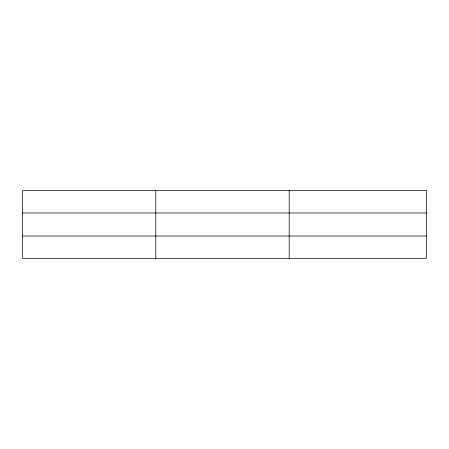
<?xml version="1.0" encoding="UTF-8"?>
<svg xmlns="http://www.w3.org/2000/svg" width="449" height="449" viewBox="0 0 449 449"><rect width="100%" height="100%" fill="white"/><g stroke="black" fill="none" stroke-linecap="round" stroke-linejoin="round"><path stroke-width="0.67" d="M155.803 258.366L155.803 190.634M289.156 258.366L289.156 190.634M426.55 236.017L426.55 258.366L22.45 258.366L22.45 190.634L426.55 190.634L426.55 236.017L22.45 236.017M22.45 212.983L426.55 212.983"/></g></svg>
